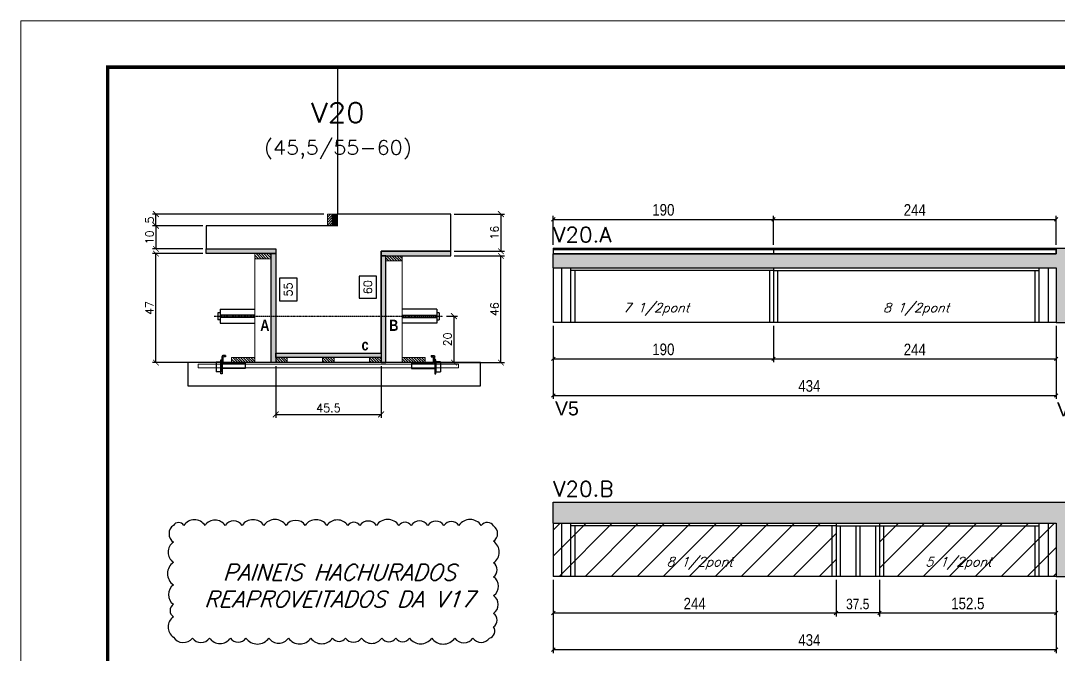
# Model space of a CAD drawing. Extents: x -10448 to -1189, y -11772 to 17235.
# Drawn here: x -7265 to -6369, y 9406 to 9953 of the extents above; entities that cross this region are included whole.
import ezdxf
from ezdxf.enums import TextEntityAlignment as Align

# ---------------------------------------------------------------- set-up
doc = ezdxf.new("R2010")
doc.units = 0
doc.linetypes.add('DASHED', pattern=[0.75, 0.5, -0.25])
doc.linetypes.add('HIDDEN', pattern=[0.375, 0.25, -0.125])
for name, color, linetype in [('5', 5, 'Continuous'), ('barrote', 251, 'Continuous'), ('COTA', 241, 'Continuous'), ('Cota Seção (2x)', 4, 'Continuous'), ('detalhes', 4, 'Continuous'), ('Painéis', 200, 'Continuous'), ('presilha', 1, 'Continuous'), ('Reaproveitamento', 251, 'Continuous'), ('SARR_2.2x7', 40, 'Continuous'), ('SARR_3.5x7', 81, 'Continuous'), ('SARR_EDITAR', 141, 'Continuous'), ('TENSOR', 3, 'Continuous'), ('texto', 7, 'Continuous'), ('Texto de Titulo', 7, 'Continuous'), ('Texto Qtd Sarr', 242, 'Continuous')]:
    doc.layers.add(name, color=color, linetype=linetype)
for name, color, linetype, lineweight in [('CONCRETO', 251, 'Continuous', 25), ('Folhas', 255, 'Continuous', 9), ('Hachura', 251, 'Continuous', 9), ('Madeira', 126, 'Continuous', 18), ('SARRAFO DE PRESSAO', 251, 'DASHED', 9), ('SCO-___-LAJ', 2, 'Continuous', 0), ('Texto Seção', 7, 'Continuous', 15)]:
    doc.layers.add(name, color=color, linetype=linetype, lineweight=lineweight)
doc.styles.add('COTA TECNICA', font='techl___.ttf', dxfattribs={"height": 10})
doc.styles.add('COTA TECNICA-50', font='techl___.ttf', dxfattribs={"height": 9})
doc.styles.add('REGUA-120', font='ROMANS.shx', dxfattribs={"height": 15})
doc.styles.add('Romans', font='romans.shx')
doc.styles.get("Standard").update_dxf_attribs({"font": 'arial.ttf'})
doc.styles.add('TECNICA', font='techb___.ttf', dxfattribs={"height": 10})
doc.dimstyles.new('COTA PAINEL-50', dxfattribs={"dimtxt": 9, "dimasz": 3, "dimexe": 3, "dimexo": 3, "dimgap": 3, "dimtad": 1, "dimdec": 1, "dimzin": 12, "dimdsep": 46, "dimtxsty": 'COTA TECNICA-50', "dimblk1": 'OBLIQUE', "dimblk2": 'OBLIQUE', "dimsah": 1, "dimcen": 0.9, "dimclrd": 4, "dimclre": 4, "dimclrt": 240, "dimadec": 1, "dimazin": 3, "dimtfac": 1, "dimtdec": 1, "dimtmove": 0, "dimatfit": 3, "dimfxl": 1, "dimtolj": 1, "dimtzin": 12, "dimarcsym": 0})
doc.dimstyles.new('Cota Seção (2x)', dxfattribs={"dimtxt": 7, "dimasz": 5, "dimexe": 3, "dimexo": 3, "dimgap": 2, "dimtad": 3, "dimdec": 1, "dimlfac": 0.5, "dimzin": 12, "dimdsep": 46, "dimtxsty": 'Romans', "dimblk": 'ARCHTICK', "dimcen": 0, "dimclrd": 4, "dimclre": 4, "dimclrt": 1, "dimadec": 1, "dimazin": 3, "dimtfac": 1, "dimtdec": 1, "dimtmove": 0, "dimatfit": 3, "dimldrblk": 'OBLIQUE', "dimfxl": 1, "dimtolj": 1, "dimtzin": 12, "dimarcsym": 0})
doc.dimstyles.new('Cota Seção interna', dxfattribs={"dimtxt": 7, "dimasz": 6, "dimexe": 0.18, "dimexo": 2, "dimgap": -4, "dimtad": 3, "dimdec": 1, "dimlfac": 0.5, "dimzin": 12, "dimdsep": 46, "dimtxsty": 'Romans', "dimblk": 'ARCHTICK', "dimcen": 0.09, "dimse1": 1, "dimse2": 1, "dimsd1": 1, "dimsd2": 1, "dimclrd": 180, "dimclre": 5, "dimclrt": 1, "dimadec": 0, "dimazin": 3, "dimtfac": 1, "dimtdec": 1, "dimtofl": 0, "dimtmove": 0, "dimatfit": 3, "dimldrblk": 'ARCHTICK', "dimfxl": 1, "dimtolj": 1, "dimtzin": 0, "dimarcsym": 0})
doc.dimstyles.new('PAINEL', dxfattribs={"dimtxt": 10, "dimasz": 3, "dimexe": 3, "dimexo": 3, "dimgap": 3, "dimtad": 1, "dimdec": 1, "dimzin": 12, "dimdsep": 46, "dimtxsty": 'COTA TECNICA', "dimblk1": 'OBLIQUE', "dimblk2": 'OBLIQUE', "dimsah": 1, "dimcen": 0.9, "dimclrd": 4, "dimclre": 4, "dimclrt": 240, "dimadec": 1, "dimazin": 3, "dimtfac": 1, "dimtdec": 1, "dimtmove": 0, "dimatfit": 3, "dimfxl": 1, "dimtolj": 1, "dimtzin": 12, "dimarcsym": 0})
pattern_1 = [(45, (-139469.283, -18395.978), (-11.2253202, 11.2253202), [])]

# ---------------------------------------------------------------- blocks, each defined once
blk = doc.blocks.new('9999999999')
at = {"layer": 'Folhas'}
blk.add_lwpolyline([(98138.98, 34190.21), (99623.98, 34190.21), (99623.98, 35240.21), (98138.98, 35240.21)], close=True, dxfattribs=at)
at = {"layer": 'Folhas', "color": 30, "const_width": 3}
blk.add_lwpolyline([(98213.98, 34230.21), (99583.98, 34230.21), (99583.98, 35200.21), (98213.98, 35200.21)], close=True, dxfattribs=at)
blk = doc.blocks.new('titulo1')
at = {"layer": 'Defpoints', "color": 252, "linetype": 'HIDDEN', "ltscale": 2}
blk.add_line((0, 0), (0, 125), dxfattribs=at)
at = {"layer": 'Defpoints', "style": 'Romans', "oblique": 15}
blk.add_attdef('FOLHA', text='', height=10, dxfattribs=at).set_placement((0, 15.58), align=Align.MIDDLE_CENTER)
at = {"layer": 'Texto Qtd Sarr', "color": 3, "style": 'Romans', "oblique": 15}
for tag, height, p in [('TITULO', 17, (0, 71.45)), ('SEÇÃO', 12, (0, 41.55))]:
    blk.add_attdef(tag, text='', height=height, dxfattribs=at).set_placement(p, align=Align.MIDDLE_CENTER)
blk = doc.blocks.new('_ArchTick')
at = {"color": 0, "linetype": 'ByBlock', "const_width": 0.15}
blk.add_lwpolyline([(-0.5, -0.5), (0.5, 0.5)], dxfattribs=at)
blk = doc.blocks.new('*D214')
at = {"layer": 'COTA', "color": 4, "lineweight": -2, "transparency": 16777216}
for p, q in [((-7107.77, 9775.96), (-7151.14, 9775.96)), ((-7148.14, 9775.96), (-7148.14, 9755.96)), ((-7107.77, 9755.96), (-7151.14, 9755.96))]:
    blk.add_line(p, q, dxfattribs=at)
at = {"layer": 'Defpoints', "color": 0, "transparency": 16777216}
for p in [(-7104.77, 9775.96), (-7148.14, 9755.96), (-7104.77, 9755.96)]:
    blk.add_point(p, dxfattribs=at)
at = {"layer": 'COTA', "color": 4, "lineweight": -2, "transparency": 16777216, "xscale": 5, "yscale": 5, "zscale": 5}
for p, rotation in [((-7148.14, 9775.96), 90), ((-7148.14, 9755.96), 270)]:
    blk.add_blockref('_ArchTick', p, dxfattribs=dict(at, rotation=rotation))
at = {"layer": 'COTA', "color": 1, "transparency": 16777216, "insert": (-7153.64, 9765.96), "char_height": 7, "attachment_point": 5, "rotation": 90, "style": 'Romans'}
blk.add_mtext('\\A1;10', dxfattribs=at)
blk = doc.blocks.new('_Oblique')
at = {"color": 0, "linetype": 'ByBlock', "lineweight": -2}
blk.add_line((-0.5, -0.5), (0.5, 0.5), dxfattribs=at)
blk = doc.blocks.new('*D215')
at = {"layer": 'COTA', "color": 4, "lineweight": -2, "transparency": 16777216}
for p, q in [((-7107.77, 9751.96), (-7151.14, 9751.96)), ((-7148.14, 9657.96), (-7148.14, 9751.96)), ((-7085.77, 9657.96), (-7151.14, 9657.96))]:
    blk.add_line(p, q, dxfattribs=at)
at = {"layer": 'Defpoints', "color": 0, "transparency": 16777216}
for p in [(-7148.14, 9751.96), (-7104.77, 9751.96), (-7082.77, 9657.96)]:
    blk.add_point(p, dxfattribs=at)
at = {"layer": 'COTA', "color": 4, "lineweight": -2, "transparency": 16777216, "xscale": 5, "yscale": 5, "zscale": 5}
for p, rotation in [((-7148.14, 9751.96), 90), ((-7148.14, 9657.96), 270)]:
    blk.add_blockref('_ArchTick', p, dxfattribs=dict(at, rotation=rotation))
at = {"layer": 'COTA', "color": 1, "transparency": 16777216, "insert": (-7153.64, 9704.96), "char_height": 7, "attachment_point": 5, "rotation": 90, "style": 'Romans'}
blk.add_mtext('\\A1;47', dxfattribs=at)
blk = doc.blocks.new('*D216')
at = {"layer": 'Cota Seção (2x)', "color": 180, "lineweight": -2, "transparency": 16777216}
for p, q in [((-6957.77, 9732.46), (-6972.77, 9732.46)), ((-6972.77, 9732.46), (-6972.77, 9713.46)), ((-6957.77, 9713.46), (-6957.77, 9732.46)), ((-6972.77, 9713.46), (-6957.77, 9713.46))]:
    blk.add_line(p, q, dxfattribs=at)
at = {"layer": 'Defpoints', "color": 0, "transparency": 16777216}
for p in [(-6953.77, 9785.96), (-6953.47, 9785.96), (-6953.47, 9665.96)]:
    blk.add_point(p, dxfattribs=at)
at = {"layer": 'Cota Seção (2x)', "color": 1, "transparency": 16777216, "insert": (-6965.27, 9722.96), "char_height": 7, "attachment_point": 5, "rotation": 90, "style": 'Romans'}
blk.add_mtext('\\A1;60', dxfattribs=at)
blk = doc.blocks.new('PRESILHA METÁLICA 1')
at = {"layer": 'presilha'}
for p, q in [((6, 15.5), (7.5, 15.5)), ((6, -2.5), (6, 15.5)), ((7.5, 10.6), (7.5, 19.9)), ((7.5, 15.5), (7.5, -2.5)), ((12, 21), (8.6, 21)), ((9, 11.6), (9, 18.9)), ((12, 19.5), (9.6, 19.5)), ((12, 21), (12, 19.5)), ((0, 13), (6, 13)), ((0, 13), (0, 0)), ((6, 0), (0, 0)), ((6, 13), (6, 0)), ((37.5, 4.1), (7.5, 4.1)), ((37.5, 11), (9.6, 11)), ((37.5, 11), (37.5, 4.1)), ((7.5, -2.5), (6, -2.5))]:
    blk.add_line(p, q, dxfattribs=at)
for centre, radius, start, end in [((8.6, 19.9), 1.14, 90, 180), ((9.6, 18.9), 0.57, 90, 180), ((9.6, 11.6), 0.57, 180, 270)]:
    blk.add_arc(centre, radius, start, end, dxfattribs=at)
blk = doc.blocks.new('*D217')
at = {"layer": 'COTA', "color": 4, "lineweight": -2, "transparency": 16777216}
for p, q in [((-7044.77, 9654.96), (-7044.77, 9610.23)), ((-6953.77, 9654.96), (-6953.77, 9610.23)), ((-7044.77, 9613.23), (-6953.77, 9613.23))]:
    blk.add_line(p, q, dxfattribs=at)
at = {"layer": 'Defpoints', "color": 0, "transparency": 16777216}
for p in [(-7044.77, 9657.96), (-6953.77, 9657.96), (-6953.77, 9613.23)]:
    blk.add_point(p, dxfattribs=at)
at = {"layer": 'COTA', "color": 4, "lineweight": -2, "transparency": 16777216, "xscale": 5, "yscale": 5, "zscale": 5, "rotation": 180}
blk.add_blockref('_ArchTick', (-7044.77, 9613.23), dxfattribs=at)
at = {"layer": 'COTA', "color": 4, "lineweight": -2, "transparency": 16777216, "xscale": 5, "yscale": 5, "zscale": 5}
blk.add_blockref('_ArchTick', (-6953.77, 9613.23), dxfattribs=at)
at = {"layer": 'COTA', "color": 1, "transparency": 16777216, "insert": (-6999.27, 9618.73), "char_height": 7, "attachment_point": 5, "style": 'Romans'}
blk.add_mtext('\\A1;45.5', dxfattribs=at)
blk = doc.blocks.new('*D1329')
at = {"layer": 'COTA', "color": 4, "lineweight": -2, "transparency": 16777216}
for p, q in [((-6897.47, 9697.95), (-6887.96, 9697.95)), ((-6890.96, 9697.95), (-6890.96, 9657.96)), ((-6912.77, 9657.96), (-6887.96, 9657.96))]:
    blk.add_line(p, q, dxfattribs=at)
at = {"layer": 'Defpoints', "color": 0, "transparency": 16777216}
for p in [(-6900.47, 9697.95), (-6915.77, 9657.96), (-6890.96, 9657.96)]:
    blk.add_point(p, dxfattribs=at)
at = {"layer": 'COTA', "color": 4, "lineweight": -2, "transparency": 16777216, "xscale": 5, "yscale": 5, "zscale": 5}
for p, rotation in [((-6890.96, 9697.95), 90), ((-6890.96, 9657.96), 270)]:
    blk.add_blockref('_ArchTick', p, dxfattribs=dict(at, rotation=rotation))
at = {"layer": 'COTA', "color": 1, "transparency": 16777216, "insert": (-6896.46, 9677.95), "char_height": 7, "attachment_point": 5, "rotation": 90, "style": 'Romans'}
blk.add_mtext('\\A1;20', dxfattribs=at)
blk = doc.blocks.new('*D218')
at = {"layer": 'COTA', "color": 4, "lineweight": -2, "transparency": 16777216}
for p, q in [((-6890.77, 9785.96), (-6847.4, 9785.96)), ((-6850.4, 9785.96), (-6850.4, 9753.96)), ((-6890.77, 9753.96), (-6847.4, 9753.96))]:
    blk.add_line(p, q, dxfattribs=at)
at = {"layer": 'Defpoints', "color": 0, "transparency": 16777216}
for p in [(-6893.77, 9785.96), (-6893.77, 9753.96), (-6850.4, 9753.96)]:
    blk.add_point(p, dxfattribs=at)
at = {"layer": 'COTA', "color": 4, "lineweight": -2, "transparency": 16777216, "xscale": 5, "yscale": 5, "zscale": 5}
for p, rotation in [((-6850.4, 9785.96), 90), ((-6850.4, 9753.96), 270)]:
    blk.add_blockref('_ArchTick', p, dxfattribs=dict(at, rotation=rotation))
at = {"layer": 'COTA', "color": 1, "transparency": 16777216, "insert": (-6855.9, 9769.96), "char_height": 7, "attachment_point": 5, "rotation": 90, "style": 'Romans'}
blk.add_mtext('\\A1;16', dxfattribs=at)
blk = doc.blocks.new('*D219')
at = {"layer": 'COTA', "color": 4, "lineweight": -2, "transparency": 16777216}
for p, q in [((-6890.77, 9749.96), (-6847.4, 9749.96)), ((-6850.4, 9657.96), (-6850.4, 9749.96)), ((-6912.77, 9657.96), (-6847.4, 9657.96))]:
    blk.add_line(p, q, dxfattribs=at)
at = {"layer": 'Defpoints', "color": 0, "transparency": 16777216}
for p in [(-6893.77, 9749.96), (-6850.4, 9749.96), (-6915.77, 9657.96)]:
    blk.add_point(p, dxfattribs=at)
at = {"layer": 'COTA', "color": 4, "lineweight": -2, "transparency": 16777216, "xscale": 5, "yscale": 5, "zscale": 5}
for p, rotation in [((-6850.4, 9749.96), 90), ((-6850.4, 9657.96), 270)]:
    blk.add_blockref('_ArchTick', p, dxfattribs=dict(at, rotation=rotation))
at = {"layer": 'COTA', "color": 1, "transparency": 16777216, "insert": (-6855.9, 9703.96), "char_height": 7, "attachment_point": 5, "rotation": 90, "style": 'Romans'}
blk.add_mtext('\\A1;46', dxfattribs=at)
blk = doc.blocks.new('*D220')
at = {"layer": 'COTA', "color": 4, "lineweight": -2, "transparency": 16777216}
for p, q in [((-7003.17, 9785.96), (-7151.14, 9785.96)), ((-7148.14, 9775.96), (-7148.14, 9785.96)), ((-7107.77, 9775.96), (-7151.14, 9775.96))]:
    blk.add_line(p, q, dxfattribs=at)
at = {"layer": 'Defpoints', "color": 0, "transparency": 16777216}
for p in [(-7148.14, 9785.96), (-7000.17, 9785.96), (-7104.77, 9775.96)]:
    blk.add_point(p, dxfattribs=at)
at = {"layer": 'COTA', "color": 4, "lineweight": -2, "transparency": 16777216, "xscale": 5, "yscale": 5, "zscale": 5}
for p, rotation in [((-7148.14, 9785.96), 90), ((-7148.14, 9775.96), 270)]:
    blk.add_blockref('_ArchTick', p, dxfattribs=dict(at, rotation=rotation))
at = {"layer": 'COTA', "color": 1, "transparency": 16777216, "insert": (-7153.64, 9780.96), "char_height": 7, "attachment_point": 5, "rotation": 90, "style": 'Romans'}
blk.add_mtext('\\A1;5', dxfattribs=at)
blk = doc.blocks.new('*D1330')
at = {"layer": 'Cota Seção (2x)', "color": 180, "lineweight": -2, "transparency": 16777216}
for p, q in [((-7026.38, 9730.62), (-7041.38, 9730.62)), ((-7041.38, 9730.62), (-7041.38, 9711.29)), ((-7026.38, 9711.29), (-7026.38, 9730.62)), ((-7041.38, 9711.29), (-7026.38, 9711.29))]:
    blk.add_line(p, q, dxfattribs=at)
at = {"layer": 'Defpoints', "color": 0, "transparency": 16777216}
for p in [(-7044.77, 9775.96), (-7022.38, 9775.96), (-7044.77, 9665.96)]:
    blk.add_point(p, dxfattribs=at)
at = {"layer": 'Cota Seção (2x)', "color": 1, "transparency": 16777216, "insert": (-7033.88, 9720.96), "char_height": 7, "attachment_point": 5, "rotation": 90, "style": 'Romans'}
blk.add_mtext('\\A1;55', dxfattribs=at)
blk = doc.blocks.new('*D1331')
at = {"layer": 'COTA', "color": 4, "linetype": 'ByBlock', "lineweight": -2, "transparency": 16777216}
for p, q in [((-6805.24, 9689.62), (-6805.24, 9658.15)), ((-6615.24, 9689.62), (-6615.24, 9658.15)), ((-6805.24, 9661.15), (-6615.24, 9661.15))]:
    blk.add_line(p, q, dxfattribs=at)
at = {"layer": 'Defpoints', "color": 0, "linetype": 'ByBlock', "transparency": 16777216}
for p in [(-6805.24, 9692.62), (-6615.24, 9692.62), (-6615.24, 9661.15)]:
    blk.add_point(p, dxfattribs=at)
at = {"layer": 'COTA', "color": 4, "linetype": 'ByBlock', "lineweight": -2, "transparency": 16777216, "xscale": 3, "yscale": 3, "zscale": 3, "rotation": 180}
blk.add_blockref('_Oblique', (-6805.24, 9661.15), dxfattribs=at)
at = {"layer": 'COTA', "color": 4, "linetype": 'ByBlock', "lineweight": -2, "transparency": 16777216, "xscale": 3, "yscale": 3, "zscale": 3}
blk.add_blockref('_Oblique', (-6615.24, 9661.15), dxfattribs=at)
at = {"layer": 'COTA', "color": 240, "linetype": 'ByBlock', "transparency": 16777216, "insert": (-6710.24, 9669.28), "char_height": 10, "attachment_point": 5, "style": 'COTA TECNICA'}
blk.add_mtext('\\A1;190', dxfattribs=at)
blk = doc.blocks.new('*D1332')
at = {"layer": 'COTA', "color": 4, "linetype": 'ByBlock', "lineweight": -2, "transparency": 16777216}
for p, q in [((-6615.24, 9689.62), (-6615.24, 9658.15)), ((-6371.24, 9689.62), (-6371.24, 9658.15)), ((-6615.24, 9661.15), (-6371.24, 9661.15))]:
    blk.add_line(p, q, dxfattribs=at)
at = {"layer": 'Defpoints', "color": 0, "linetype": 'ByBlock', "transparency": 16777216}
for p in [(-6615.24, 9692.62), (-6371.24, 9692.62), (-6371.24, 9661.15)]:
    blk.add_point(p, dxfattribs=at)
at = {"layer": 'COTA', "color": 4, "linetype": 'ByBlock', "lineweight": -2, "transparency": 16777216, "xscale": 3, "yscale": 3, "zscale": 3, "rotation": 180}
blk.add_blockref('_Oblique', (-6615.24, 9661.15), dxfattribs=at)
at = {"layer": 'COTA', "color": 4, "linetype": 'ByBlock', "lineweight": -2, "transparency": 16777216, "xscale": 3, "yscale": 3, "zscale": 3}
blk.add_blockref('_Oblique', (-6371.24, 9661.15), dxfattribs=at)
at = {"layer": 'COTA', "color": 240, "linetype": 'ByBlock', "transparency": 16777216, "insert": (-6493.24, 9669.22), "char_height": 10, "attachment_point": 5, "style": 'COTA TECNICA'}
blk.add_mtext('\\A1;244', dxfattribs=at)
blk = doc.blocks.new('*D221')
at = {"layer": 'COTA', "color": 4, "linetype": 'ByBlock', "lineweight": -2, "transparency": 16777216}
for p, q in [((-6805.24, 9689.62), (-6805.24, 9626.53)), ((-6371.24, 9689.62), (-6371.24, 9626.53)), ((-6805.24, 9629.53), (-6371.24, 9629.53))]:
    blk.add_line(p, q, dxfattribs=at)
at = {"layer": 'Defpoints', "color": 0, "linetype": 'ByBlock', "transparency": 16777216}
for p in [(-6805.24, 9692.62), (-6371.24, 9692.62), (-6371.24, 9629.53)]:
    blk.add_point(p, dxfattribs=at)
at = {"layer": 'COTA', "color": 4, "linetype": 'ByBlock', "lineweight": -2, "transparency": 16777216, "xscale": 3, "yscale": 3, "zscale": 3, "rotation": 180}
blk.add_blockref('_Oblique', (-6805.24, 9629.53), dxfattribs=at)
at = {"layer": 'COTA', "color": 4, "linetype": 'ByBlock', "lineweight": -2, "transparency": 16777216, "xscale": 3, "yscale": 3, "zscale": 3}
blk.add_blockref('_Oblique', (-6371.24, 9629.53), dxfattribs=at)
at = {"layer": 'COTA', "color": 240, "linetype": 'ByBlock', "transparency": 16777216, "insert": (-6584.24, 9637.75), "char_height": 10, "attachment_point": 5, "style": 'COTA TECNICA'}
blk.add_mtext('\\A1;434', dxfattribs=at)
blk = doc.blocks.new('*D1337')
at = {"layer": 'COTA', "color": 4, "linetype": 'ByBlock', "lineweight": -2, "transparency": 16777216}
for p, q in [((-6805.24, 9759.62), (-6805.24, 9784.49)), ((-6805.24, 9781.49), (-6615.24, 9781.49)), ((-6615.24, 9759.62), (-6615.24, 9784.49))]:
    blk.add_line(p, q, dxfattribs=at)
at = {"layer": 'Defpoints', "color": 0, "linetype": 'ByBlock', "transparency": 16777216}
for p in [(-6615.24, 9781.49), (-6805.24, 9756.62), (-6615.24, 9756.62)]:
    blk.add_point(p, dxfattribs=at)
at = {"layer": 'COTA', "color": 4, "linetype": 'ByBlock', "lineweight": -2, "transparency": 16777216, "xscale": 3, "yscale": 3, "zscale": 3, "rotation": 180}
blk.add_blockref('_Oblique', (-6805.24, 9781.49), dxfattribs=at)
at = {"layer": 'COTA', "color": 4, "linetype": 'ByBlock', "lineweight": -2, "transparency": 16777216, "xscale": 3, "yscale": 3, "zscale": 3}
blk.add_blockref('_Oblique', (-6615.24, 9781.49), dxfattribs=at)
at = {"layer": 'COTA', "color": 240, "linetype": 'ByBlock', "transparency": 16777216, "insert": (-6710.24, 9789.62), "char_height": 10, "attachment_point": 5, "style": 'COTA TECNICA'}
blk.add_mtext('\\A1;190', dxfattribs=at)
blk = doc.blocks.new('*D223')
at = {"layer": 'COTA', "color": 4, "linetype": 'ByBlock', "lineweight": -2, "transparency": 16777216}
for p, q in [((-6615.24, 9759.62), (-6615.24, 9784.49)), ((-6615.24, 9781.49), (-6371.24, 9781.49)), ((-6371.24, 9759.62), (-6371.24, 9784.49))]:
    blk.add_line(p, q, dxfattribs=at)
at = {"layer": 'Defpoints', "color": 0, "linetype": 'ByBlock', "transparency": 16777216}
for p in [(-6371.24, 9781.49), (-6615.24, 9756.62), (-6371.24, 9756.62)]:
    blk.add_point(p, dxfattribs=at)
at = {"layer": 'COTA', "color": 4, "linetype": 'ByBlock', "lineweight": -2, "transparency": 16777216, "xscale": 3, "yscale": 3, "zscale": 3, "rotation": 180}
blk.add_blockref('_Oblique', (-6615.24, 9781.49), dxfattribs=at)
at = {"layer": 'COTA', "color": 4, "linetype": 'ByBlock', "lineweight": -2, "transparency": 16777216, "xscale": 3, "yscale": 3, "zscale": 3}
blk.add_blockref('_Oblique', (-6371.24, 9781.49), dxfattribs=at)
at = {"layer": 'COTA', "color": 240, "linetype": 'ByBlock', "transparency": 16777216, "insert": (-6493.24, 9789.57), "char_height": 10, "attachment_point": 5, "style": 'COTA TECNICA'}
blk.add_mtext('\\A1;244', dxfattribs=at)
blk = doc.blocks.new('*D1338')
at = {"layer": 'COTA', "color": 4, "linetype": 'ByBlock', "lineweight": -2, "transparency": 16777216}
for p, q in [((-6805.24, 9470.43), (-6805.24, 9438.97)), ((-6561.24, 9470.43), (-6561.24, 9438.97)), ((-6805.24, 9441.97), (-6561.24, 9441.97))]:
    blk.add_line(p, q, dxfattribs=at)
at = {"layer": 'Defpoints', "color": 0, "linetype": 'ByBlock', "transparency": 16777216}
for p in [(-6805.24, 9473.43), (-6561.24, 9473.43), (-6561.24, 9441.97)]:
    blk.add_point(p, dxfattribs=at)
at = {"layer": 'COTA', "color": 4, "linetype": 'ByBlock', "lineweight": -2, "transparency": 16777216, "xscale": 3, "yscale": 3, "zscale": 3, "rotation": 180}
blk.add_blockref('_Oblique', (-6805.24, 9441.97), dxfattribs=at)
at = {"layer": 'COTA', "color": 4, "linetype": 'ByBlock', "lineweight": -2, "transparency": 16777216, "xscale": 3, "yscale": 3, "zscale": 3}
blk.add_blockref('_Oblique', (-6561.24, 9441.97), dxfattribs=at)
at = {"layer": 'COTA', "color": 240, "linetype": 'ByBlock', "transparency": 16777216, "insert": (-6683.24, 9450.04), "char_height": 10, "attachment_point": 5, "style": 'COTA TECNICA'}
blk.add_mtext('\\A1;244', dxfattribs=at)
blk = doc.blocks.new('*D1339')
at = {"layer": 'COTA', "color": 4, "linetype": 'ByBlock', "lineweight": -2, "transparency": 16777216}
for p, q in [((-6523.74, 9470.43), (-6523.74, 9438.97)), ((-6371.24, 9470.43), (-6371.24, 9438.97)), ((-6523.74, 9441.97), (-6371.24, 9441.97))]:
    blk.add_line(p, q, dxfattribs=at)
at = {"layer": 'Defpoints', "color": 0, "linetype": 'ByBlock', "transparency": 16777216}
for p in [(-6523.74, 9473.43), (-6371.24, 9473.43), (-6371.24, 9441.97)]:
    blk.add_point(p, dxfattribs=at)
at = {"layer": 'COTA', "color": 4, "linetype": 'ByBlock', "lineweight": -2, "transparency": 16777216, "xscale": 3, "yscale": 3, "zscale": 3, "rotation": 180}
blk.add_blockref('_Oblique', (-6523.74, 9441.97), dxfattribs=at)
at = {"layer": 'COTA', "color": 4, "linetype": 'ByBlock', "lineweight": -2, "transparency": 16777216, "xscale": 3, "yscale": 3, "zscale": 3}
blk.add_blockref('_Oblique', (-6371.24, 9441.97), dxfattribs=at)
at = {"layer": 'COTA', "color": 240, "linetype": 'ByBlock', "transparency": 16777216, "insert": (-6447.49, 9450.08), "char_height": 10, "attachment_point": 5, "style": 'COTA TECNICA'}
blk.add_mtext('\\A1;152.5', dxfattribs=at)
blk = doc.blocks.new('*D228')
at = {"layer": 'COTA', "color": 4, "linetype": 'ByBlock', "lineweight": -2, "transparency": 16777216}
for p, q in [((-6805.24, 9470.43), (-6805.24, 9407.35)), ((-6371.24, 9470.43), (-6371.24, 9407.35)), ((-6805.24, 9410.35), (-6371.24, 9410.35))]:
    blk.add_line(p, q, dxfattribs=at)
at = {"layer": 'Defpoints', "color": 0, "linetype": 'ByBlock', "transparency": 16777216}
for p in [(-6805.24, 9473.43), (-6371.24, 9473.43), (-6371.24, 9410.35)]:
    blk.add_point(p, dxfattribs=at)
at = {"layer": 'COTA', "color": 4, "linetype": 'ByBlock', "lineweight": -2, "transparency": 16777216, "xscale": 3, "yscale": 3, "zscale": 3, "rotation": 180}
blk.add_blockref('_Oblique', (-6805.24, 9410.35), dxfattribs=at)
at = {"layer": 'COTA', "color": 4, "linetype": 'ByBlock', "lineweight": -2, "transparency": 16777216, "xscale": 3, "yscale": 3, "zscale": 3}
blk.add_blockref('_Oblique', (-6371.24, 9410.35), dxfattribs=at)
at = {"layer": 'COTA', "color": 240, "linetype": 'ByBlock', "transparency": 16777216, "insert": (-6584.24, 9418.57), "char_height": 10, "attachment_point": 5, "style": 'COTA TECNICA'}
blk.add_mtext('\\A1;434', dxfattribs=at)
blk = doc.blocks.new('*D556')
at = {"layer": 'COTA', "color": 4, "linetype": 'ByBlock', "lineweight": -2, "transparency": 16777216}
for p, q in [((-6561.24, 9470.43), (-6561.24, 9438.97)), ((-6523.74, 9470.43), (-6523.74, 9438.97)), ((-6523.74, 9441.97), (-6561.24, 9441.97))]:
    blk.add_line(p, q, dxfattribs=at)
at = {"layer": 'Defpoints', "color": 0, "linetype": 'ByBlock', "transparency": 16777216}
for p in [(-6561.24, 9473.43), (-6523.74, 9473.43), (-6561.24, 9441.97)]:
    blk.add_point(p, dxfattribs=at)
at = {"layer": 'COTA', "color": 4, "linetype": 'ByBlock', "lineweight": -2, "transparency": 16777216, "xscale": 3, "yscale": 3, "zscale": 3, "rotation": 180}
blk.add_blockref('_Oblique', (-6561.24, 9441.97), dxfattribs=at)
at = {"layer": 'COTA', "color": 4, "linetype": 'ByBlock', "lineweight": -2, "transparency": 16777216, "xscale": 3, "yscale": 3, "zscale": 3}
blk.add_blockref('_Oblique', (-6523.74, 9441.97), dxfattribs=at)
at = {"layer": 'COTA', "color": 240, "linetype": 'ByBlock', "transparency": 16777216, "insert": (-6542.49, 9449.66), "char_height": 9, "attachment_point": 5, "style": 'COTA TECNICA-50'}
blk.add_mtext('\\A1;37.5', dxfattribs=at)

msp = doc.modelspace()

# ---------------------------------------------------------------- hatches: boundary and pattern name
at = {"layer": 'COTA', "linetype": 'ByBlock'}
h = msp.add_hatch(dxfattribs=at)
h.set_pattern_fill('AR-CONC', color=256, scale=0.03)
h.set_pattern_definition([(50, (-136293.545, -15875.2824), (5.46554007, -0.47817257), [0.5715, -6.2865]), (355, (-136293.545, -15875.2824), (-1.05730264, 5.73170536), [0.4572, -5.02921753]), (100.4514447, (-136293.0895, -15875.3223), (4.40823741, 5.25353256), [0.48570026, -5.34270734]), (46.1842, (-136293.545, -15873.7584), (8.13237123, -1.26126984), [0.85725, -9.42975]), (96.6355576, (-136292.867, -15873.8635), (7.122124, 7.42278374), [0.7285507, -8.01406824]), (351.184151, (-136293.545, -15873.7584), (7.122124, 7.42278374), [0.685799, -7.54379196]), (21, (-136292.783, -15874.1394), (4.54843174, -3.06795595), [0.5715, -6.2865]), (326, (-136292.783, -15874.1394), (1.85406085, 5.52563898), [0.4572, -5.0292]), (71.451445, (-136292.404, -15874.395), (6.40249258, 2.45768307), [0.48570026, -5.34269813]), (37.5, (-136293.545, -15875.2824), (0.092658098, 2.536651166), [0, -4.96824, 0, -5.1054, 0, -5.04825]), (7.5, (-136293.545, -15875.2824), (2.004589875, 3.005417245), [0, -2.91084, 0, -4.85394, 0, -1.92405]), (327.5, (-136295.2442, -15875.2824), (4.067717855, -0.17186232), [0, -1.905, 0, -5.9436, 0, -7.8867]), (317.5, (-136296.0062, -15875.2824), (4.44387544, 0.76279473), [0, -2.4765, 0, -3.94716, 0, -5.6007])])
h.paths.add_polyline_path([(-6371.24, 9692.62), (-6344.24, 9692.62), (-6344.24, 9739.62), (-5910.24, 9739.62), (-5910.24, 9751.62), (-6344.24, 9751.62), (-6344.24, 9756.62), (-6371.24, 9756.62), (-6371.24, 9751.62), (-6805.24, 9751.62), (-6805.24, 9739.62), (-6371.24, 9739.62)])
h = msp.add_hatch(dxfattribs=at)
h.set_pattern_fill('AR-CONC', color=256, scale=0.03)
h.set_pattern_definition([(50, (-137870.7827, -16098.8273), (5.46554007, -0.47817257), [0.5715, -6.2865]), (355, (-137870.7827, -16098.8273), (-1.05730264, 5.73170536), [0.4572, -5.02921753]), (100.4514447, (-137870.327, -16098.867), (4.40823741, 5.25353256), [0.48570026, -5.34270734]), (46.1842, (-137870.783, -16097.303), (8.13237123, -1.26126984), [0.85725, -9.42975]), (96.6355576, (-137870.105, -16097.4084), (7.122124, 7.42278374), [0.7285507, -8.01406824]), (351.184151, (-137870.783, -16097.303), (7.122124, 7.42278374), [0.685799, -7.54379196]), (21, (-137870.0207, -16097.6843), (4.54843174, -3.06795595), [0.5715, -6.2865]), (326, (-137870.0207, -16097.6843), (1.85406085, 5.52563898), [0.4572, -5.0292]), (71.451445, (-137869.6417, -16097.94), (6.40249258, 2.45768307), [0.48570026, -5.34269813]), (37.5, (-137870.7827, -16098.8273), (0.092658098, 2.536651166), [0, -4.96824, 0, -5.1054, 0, -5.04825]), (7.5, (-137870.7827, -16098.8273), (2.004589875, 3.005417245), [0, -2.91084, 0, -4.85394, 0, -1.92405]), (327.5, (-137872.482, -16098.8273), (4.067717855, -0.17186232), [0, -1.905, 0, -5.9436, 0, -7.8867]), (317.5, (-137873.244, -16098.8273), (4.44387544, 0.76279473), [0, -2.4765, 0, -3.94716, 0, -5.6007])])
h.paths.add_polyline_path([(-6371.24, 9473.43), (-6344.24, 9473.43), (-6344.24, 9519.43), (-5910.24, 9519.43), (-5910.24, 9537.43), (-6805.24, 9537.43), (-6805.24, 9519.43), (-6371.24, 9519.43)])
at = {"layer": 'Hachura'}
h = msp.add_hatch(dxfattribs=at)
h.set_pattern_fill('ANSI31', color=256, scale=0.5, angle=180, style=0)
h.set_pattern_definition([(225, (-15253.0165, -13506.9668), (1.12253202, -1.12253202), [])])
h.paths.add_polyline_path([(-6995.77, 9785.96), (-7000.17, 9785.96), (-7000.17, 9775.96), (-6995.77, 9775.96)])
h = msp.add_hatch(color=256, dxfattribs=at)
h.dxf.hatch_style = 1
h.paths.add_polyline_path([(-6995.77, 9785.96), (-6991.77, 9785.96), (-6991.77, 9775.96), (-6995.77, 9775.96)])
h = msp.add_hatch(color=256, dxfattribs=at)
h.dxf.hatch_style = 1
h.paths.add_polyline_path([(-7104.77, 9751.96), (-7104.77, 9755.96), (-7044.77, 9755.96), (-7044.77, 9751.96)])
h = msp.add_hatch(dxfattribs=at)
h.set_pattern_fill('ANSI31', color=256, scale=0.5, angle=90, style=0)
h.set_pattern_definition([(135, (-30285.6954, 18055.1997), (-1.12253202, -1.12253202), [])])
h.paths.add_polyline_path([(-7062.77, 9751.96), (-7062.77, 9747.56), (-7048.77, 9747.56), (-7048.77, 9751.96)])
h = msp.add_hatch(color=256, dxfattribs=at)
h.dxf.hatch_style = 1
h.paths.add_polyline_path([(-7048.77, 9751.96), (-7044.77, 9751.96), (-7044.77, 9657.96), (-7048.77, 9657.96)])
h = msp.add_hatch(color=256, dxfattribs=at)
h.dxf.hatch_style = 1
h.paths.add_polyline_path([(-6893.77, 9749.96), (-6893.77, 9753.96), (-6953.77, 9753.96), (-6953.77, 9749.96)])
h = msp.add_hatch(color=256, dxfattribs=at)
h.dxf.hatch_style = 1
h.paths.add_polyline_path([(-6949.77, 9749.96), (-6953.77, 9749.96), (-6953.77, 9657.96), (-6949.77, 9657.96)])
h = msp.add_hatch(dxfattribs=at)
h.set_pattern_fill('ANSI31', color=256, scale=0.5, angle=90, style=0)
h.set_pattern_definition([(135, (-30242.6954, 18053.1997), (-1.12253202, -1.12253202), [])])
h.paths.add_polyline_path([(-6935.77, 9749.96), (-6935.77, 9745.56), (-6949.77, 9745.56), (-6949.77, 9749.96)])
h = msp.add_hatch(dxfattribs=at)
h.set_pattern_fill('ANSI31', color=256, scale=0.5, angle=270, style=0)
h.set_pattern_definition([(315, (15529.545, 1428.3122), (1.12253202, 1.12253202), [])])
h.paths.add_polyline_path([(-7082.77, 9657.96), (-7082.77, 9662.36), (-7062.77, 9662.36), (-7062.77, 9657.96)])
h = msp.add_hatch(color=256, dxfattribs=at)
h.dxf.hatch_style = 1
h.paths.add_polyline_path([(-7044.77, 9662.36), (-7044.77, 9665.96), (-6953.77, 9665.96), (-6953.77, 9662.36)])
h = msp.add_hatch(dxfattribs=at)
h.set_pattern_fill('ANSI31', color=256, scale=0.5, angle=270, style=0)
h.set_pattern_definition([(315, (15539.545, 1428.3122), (1.12253202, 1.12253202), [])])
h.paths.add_polyline_path([(-7044.77, 9657.96), (-7044.77, 9662.36), (-7034.77, 9662.36), (-7034.77, 9657.96)])
h = msp.add_hatch(dxfattribs=at)
h.set_pattern_fill('ANSI31', color=256, scale=0.5, angle=270, style=0)
h.set_pattern_definition([(315, (15580.045, 1428.3122), (1.12253202, 1.12253202), [])])
h.paths.add_polyline_path([(-7004.27, 9657.96), (-7004.27, 9662.36), (-6994.27, 9662.36), (-6994.27, 9657.96)])
h = msp.add_hatch(dxfattribs=at)
h.set_pattern_fill('ANSI31', color=256, scale=0.5, angle=270, style=0)
h.set_pattern_definition([(315, (15548.545, 1428.3122), (1.12253202, 1.12253202), [])])
h.paths.add_polyline_path([(-6963.77, 9657.96), (-6963.77, 9662.36), (-6953.77, 9662.36), (-6953.77, 9657.96)])
h = msp.add_hatch(dxfattribs=at)
h.set_pattern_fill('ANSI31', color=256, scale=0.5, angle=270, style=0)
h.set_pattern_definition([(315, (15582.545, 1428.3122), (1.12253202, 1.12253202), [])])
h.paths.add_polyline_path([(-6915.77, 9657.96), (-6915.77, 9662.36), (-6935.77, 9662.36), (-6935.77, 9657.96)])
at = {"layer": 'Reaproveitamento', "linetype": 'ByBlock'}
h = msp.add_hatch(dxfattribs=at)
h.set_pattern_fill('ANSI31', color=256, scale=5)
h.set_pattern_definition(pattern_1)
h.paths.add_polyline_path([(-6561.24, 9473.43), (-6561.24, 9519.43), (-6805.24, 9519.43), (-6805.24, 9473.43)])
h = msp.add_hatch(dxfattribs=at)
h.set_pattern_fill('ANSI31', color=256, scale=5)
h.set_pattern_definition(pattern_1)
h.paths.add_polyline_path([(-6371.24, 9473.43), (-6371.24, 9519.43), (-6523.74, 9519.43), (-6523.74, 9473.43)])

# ---------------------------------------------------------------- linework, layer by layer
at = {"ltscale": 3}
for p, q in [((-7094.77, 9700.95), (-7094.77, 9694.95)), ((-7092.77, 9700.95), (-7094.77, 9700.95)), ((-7092.77, 9703.95), (-7092.77, 9691.95)), ((-7092.77, 9703.95), (-7062.77, 9703.95)), ((-7062.77, 9698.95), (-7092.77, 9698.95)), ((-7062.77, 9696.95), (-7092.77, 9696.95)), ((-6905.77, 9703.95), (-6935.77, 9703.95)), ((-6935.77, 9698.95), (-6905.77, 9698.95)), ((-6935.77, 9696.95), (-6905.77, 9696.95)), ((-6905.77, 9703.95), (-6905.77, 9691.95)), ((-6903.77, 9700.95), (-6905.77, 9700.95)), ((-6903.77, 9700.95), (-6903.77, 9694.95)), ((-7092.77, 9694.95), (-7094.77, 9694.95)), ((-7092.77, 9691.95), (-7062.77, 9691.95)), ((-6905.77, 9691.95), (-6935.77, 9691.95)), ((-6905.77, 9694.95), (-6903.77, 9694.95))]:
    msp.add_line(p, q, dxfattribs=at)
at = {"layer": 'barrote'}
msp.add_lwpolyline([(-7120.63, 9637.96), (-6868.04, 9637.96), (-6868.04, 9657.96), (-7120.63, 9657.96)], close=True, dxfattribs=at)
at = {"layer": 'CONCRETO'}
for points in [[(-6893.77, 9753.96), (-6893.77, 9785.96), (-6991.77, 9785.96)], [(-6991.14, 9775.96), (-7104.77, 9775.96), (-7104.77, 9755.96), (-7044.77, 9755.96), (-7044.77, 9665.96), (-6953.77, 9665.96), (-6953.77, 9753.96), (-6893.77, 9753.96)]]:
    msp.add_lwpolyline(points, dxfattribs=at)
at = {"layer": 'COTA', "linetype": 'ByBlock'}
for p, q in [((-6805.24, 9739.62), (-6805.24, 9751.62)), ((-6805.24, 9751.62), (-6371.24, 9751.62)), ((-6371.24, 9756.62), (-6344.24, 9756.62)), ((-6371.24, 9692.62), (-6344.24, 9692.62)), ((-6805.24, 9537.43), (-5910.24, 9537.43)), ((-6805.24, 9519.43), (-6805.24, 9537.43)), ((-6371.24, 9473.43), (-6344.24, 9473.43))]:
    msp.add_line(p, q, dxfattribs=at)
at = {"layer": 'Madeira'}
for points in [[(-6995.77, 9785.96), (-7000.17, 9785.96), (-7000.17, 9775.96), (-6995.77, 9775.96)], [(-7062.77, 9751.96), (-7062.77, 9747.56), (-7048.77, 9747.56), (-7048.77, 9751.96)], [(-7062.77, 9657.96), (-7048.77, 9657.96), (-7048.77, 9751.96), (-7062.77, 9751.96)], [(-6935.77, 9749.96), (-6935.77, 9745.56), (-6949.77, 9745.56), (-6949.77, 9749.96)], [(-6935.77, 9657.96), (-6949.77, 9657.96), (-6949.77, 9749.96), (-6935.77, 9749.96)], [(-7082.77, 9657.96), (-7082.77, 9662.36), (-7062.77, 9662.36), (-7062.77, 9657.96)], [(-7044.77, 9657.96), (-7044.77, 9662.36), (-7034.77, 9662.36), (-7034.77, 9657.96)], [(-7004.27, 9657.96), (-7004.27, 9662.36), (-6994.27, 9662.36), (-6994.27, 9657.96)], [(-6963.77, 9657.96), (-6963.77, 9662.36), (-6953.77, 9662.36), (-6953.77, 9657.96)], [(-6915.77, 9657.96), (-6915.77, 9662.36), (-6935.77, 9662.36), (-6935.77, 9657.96)]]:
    msp.add_lwpolyline(points, close=True, dxfattribs=at)
at = {"layer": 'Painéis'}
for p, q in [((-6805.24, 9756.62), (-6371.24, 9756.62)), ((-6805.24, 9756.62), (-6805.24, 9751.62)), ((-6371.24, 9751.62), (-6805.24, 9751.62)), ((-6615.24, 9756.62), (-6615.24, 9751.62)), ((-6371.24, 9756.62), (-6371.24, 9751.62)), ((-6805.24, 9739.62), (-6371.24, 9739.62)), ((-6805.24, 9739.62), (-6805.24, 9692.62)), ((-6615.24, 9739.62), (-6615.24, 9692.62)), ((-6371.24, 9739.62), (-6371.24, 9692.62)), ((-6371.24, 9692.62), (-6805.24, 9692.62)), ((-6805.24, 9519.43), (-6371.24, 9519.43)), ((-6805.24, 9519.43), (-6805.24, 9473.43)), ((-6561.24, 9519.43), (-6561.24, 9473.43)), ((-6523.74, 9519.43), (-6523.74, 9473.43)), ((-6371.24, 9519.43), (-6371.24, 9473.43)), ((-6371.24, 9473.43), (-6805.24, 9473.43))]:
    msp.add_line(p, q, dxfattribs=at)
at = {"layer": 'Painéis', "linetype": 'ByBlock'}
msp.add_line((-6371.24, 9751.62), (-6371.24, 9756.62), dxfattribs=at)
at = {"layer": 'Painéis'}
for points in [[(-6995.77, 9785.96), (-6991.77, 9785.96), (-6991.77, 9775.96), (-6995.77, 9775.96)], [(-7104.77, 9751.96), (-7104.77, 9755.96), (-7044.77, 9755.96), (-7044.77, 9751.96)], [(-7048.77, 9751.96), (-7044.77, 9751.96), (-7044.77, 9657.96), (-7048.77, 9657.96)], [(-6893.77, 9749.96), (-6893.77, 9753.96), (-6953.77, 9753.96), (-6953.77, 9749.96)], [(-6949.77, 9749.96), (-6953.77, 9749.96), (-6953.77, 9657.96), (-6949.77, 9657.96)], [(-7044.77, 9662.36), (-7044.77, 9665.96), (-6953.77, 9665.96), (-6953.77, 9662.36)]]:
    msp.add_lwpolyline(points, close=True, dxfattribs=at)
at = {"layer": 'SARR_2.2x7', "linetype": 'Continuous'}
for p, q in [((-6798.24, 9739.62), (-6798.24, 9692.62)), ((-6615.24, 9737.42), (-6790.24, 9737.42)), ((-6615.24, 9737.42), (-6386.24, 9737.42)), ((-6378.24, 9739.62), (-6378.24, 9692.62)), ((-6798.24, 9519.43), (-6798.24, 9473.43)), ((-6378.24, 9519.43), (-6378.24, 9473.43)), ((-6561.24, 9517.23), (-6790.24, 9517.23)), ((-6561.24, 9517.23), (-6386.24, 9517.23))]:
    msp.add_line(p, q, dxfattribs=at)
at = {"layer": 'SARR_3.5x7'}
for p, q in [((-6790.24, 9739.62), (-6790.24, 9692.62)), ((-6786.74, 9737.42), (-6786.74, 9692.62)), ((-6618.74, 9737.42), (-6618.74, 9692.62)), ((-6611.74, 9737.42), (-6611.74, 9692.62)), ((-6389.74, 9737.42), (-6389.74, 9692.62)), ((-6386.24, 9739.62), (-6386.24, 9692.62)), ((-6790.24, 9519.43), (-6790.24, 9473.43)), ((-6386.24, 9519.43), (-6386.24, 9473.43)), ((-6786.74, 9517.23), (-6786.74, 9473.43)), ((-6564.74, 9517.23), (-6564.74, 9473.43)), ((-6557.74, 9517.23), (-6557.74, 9473.43)), ((-6544.24, 9517.23), (-6544.24, 9473.43)), ((-6540.74, 9517.23), (-6540.74, 9473.43)), ((-6527.24, 9517.23), (-6527.24, 9473.43)), ((-6520.24, 9517.23), (-6520.24, 9473.43)), ((-6389.74, 9517.23), (-6389.74, 9473.43))]:
    msp.add_line(p, q, dxfattribs=at)
at = {"layer": 'SARR_EDITAR', "linetype": 'Continuous'}
for p, q in [((-6615.24, 9755.12), (-6805.24, 9755.12)), ((-6371.24, 9755.12), (-6615.24, 9755.12))]:
    msp.add_line(p, q, dxfattribs=at)
at = {"layer": 'SCO-___-LAJ', "color": 1}
msp.add_lwpolyline([(-7111.63, 9656.62), (-6886.92, 9656.62), (-6886.92, 9653.42), (-7111.63, 9653.42)], close=True, dxfattribs=at)
at = {"layer": 'TENSOR', "linetype": 'HIDDEN', "ltscale": 0.5}
msp.add_line((-7097.77, 9697.95), (-6900.47, 9697.95), dxfattribs=at)
at = {"layer": 'texto'}
msp.add_lwpolyline([(-7133.07, 9517.55, 0.520567), (-7133.07, 9503.08, 0.520567), (-7133.07, 9485.67, 0.520567), (-7133.07, 9466.17, 0.520567), (-7133.07, 9449.45, 0.520567), (-7133.07, 9438.61, 0.520567), (-7133.07, 9421.2, 0.520567), (-7116.7, 9420.3, 0.520567), (-7101.83, 9420.3, 0.520567), (-7083.84, 9420.3, 0.520567), (-7070.42, 9420.3, 0.520567), (-7050.62, 9420.3, 0.520567), (-7033.75, 9420.3, 0.520567), (-7014.4, 9420.3, 0.520567), (-6995.61, 9420.3, 0.520567), (-6984.57, 9420.3, 0.520567), (-6970.67, 9420.3, 0.520567), (-6953.15, 9420.3, 0.520567), (-6941.19, 9420.3, 0.520567), (-6929.2, 9420.3, 0.520567), (-6910.16, 9420.3, 0.520567), (-6890.22, 9420.3, 0.520567), (-6874.51, 9420.3, 0.520567), (-6860.38, 9420.3, 0.520567), (-6856.71, 9430.05, 0.520567), (-6856.71, 9441.6, 0.520567), (-6856.71, 9456.9, 0.520567), (-6856.71, 9473.14, 0.520567), (-6856.71, 9485.11, 0.520567), (-6856.71, 9503.77, 0.520567), (-6856.71, 9517.07, 0.520567), (-6867.43, 9517.55, 0.520567), (-6886.7, 9517.55, 0.520567), (-6899.61, 9517.55, 0.520567), (-6913.46, 9517.55, 0.520567), (-6927.91, 9517.55, 0.520567), (-6938.4, 9517.55, 0.520567), (-6957.89, 9517.55, 0.520567), (-6972.13, 9517.55, 0.520567), (-6982.61, 9517.55, 0.520567), (-7000.59, 9517.55, 0.520567), (-7019.27, 9517.55, 0.520567), (-7035.84, 9517.55, 0.520567), (-7055, 9517.55, 0.520567), (-7073.72, 9517.55, 0.520567), (-7088.49, 9517.55, 0.520567), (-7105.78, 9517.55, 0.520567), (-7124.04, 9517.55, 0.520567)], format="xyb", close=True, dxfattribs=at)

# ---------------------------------------------------------------- block references
at = {"layer": 'presilha', "yscale": 0.6666666666666666, "zscale": 0.6666666666666666}
for p, xscale in [((-7096.04, 9649.99), 0.6666666666666666), ((-6902.51, 9649.99), -0.6666666666666666)]:
    msp.add_blockref('PRESILHA METÁLICA 1', p, dxfattribs=dict(at, xscale=xscale))
at = {"layer": 'SARRAFO DE PRESSAO', "color": 6, "linetype": 'ByBlock'}
msp.add_blockref('9999999999', (-105403.76, -25287.43), dxfattribs=at)
at = {"layer": 'Texto Seção'}
ref = msp.add_blockref('titulo1', (-6991.14, 9785.96), dxfattribs=dict(at, xscale=-1))
ref.add_attrib('TITULO', 'V20', dxfattribs={"layer": 'Texto de Titulo', "color": 7, "height": 17, "style": 'Romans', "width": 1.1}).set_placement((-6991.14, 9873.46), align=Align.MIDDLE_CENTER)
ref.add_attrib('SEÇÃO', '(45,5/55-60)', dxfattribs={"layer": 'Texto de Titulo', "color": 7, "height": 12, "style": 'Romans', "width": 1.1}).set_placement((-6991.14, 9843.46), align=Align.MIDDLE_CENTER)

# ---------------------------------------------------------------- texts
at = {"layer": '5', "linetype": 'Continuous'}
for s, p in [('V5', (-6803.71, 9612.38)), ('V9', (-6370.55, 9611.55))]:
    msp.add_text(s, height=12, rotation=0.00004, dxfattribs=at).set_placement(p)
at = {"layer": 'detalhes', "style": 'TECNICA'}
for s, p in [('A', (-7058.11, 9685.29)), ('B', (-6946.85, 9685.28)), ('c', (-6970.69, 9668.45))]:
    msp.add_text(s, height=9.6, dxfattribs=at).set_placement(p)
at = {"layer": 'texto', "color": 2, "attachment_point": 5, "style": 'Romans'}
for s, insert, char_height in [('{\\Q19;\\C256;7 1/2pont}', (-6716.4, 9703.99), 8), ('{\\Q19;\\C256;8 1/2pont}', (-6492.08, 9703.99), 8), ('{\\Q19;\\C256;8 1/2pont}', (-6678.9, 9484.81), 8), ('{\\Q19;\\C256;5 1/2pont}', (-6455.58, 9484.81), 8), ('{\\Q19;\\C256;PAINEIS HACHURADOS \\PREAPROVEITADOS DA V17}', (-6989.9, 9465.49), 13.8508)]:
    msp.add_mtext(s, dxfattribs=dict(at, insert=insert, char_height=char_height))
at = {"layer": 'Texto Seção', "style": 'REGUA-120', "width": 1.05}
for s, p in [('V20.A', (-6805.24, 9761.71)), ('V20.B', (-6805.24, 9542.52))]:
    msp.add_text(s, height=13, dxfattribs=at).set_placement(p)

# ---------------------------------------------------------------- dimensions: what is measured, and where the dimension line sits
at = {"layer": 'COTA', "linetype": 'ByBlock'}
for base, p1, p2, dimstyle, picture, middle in [((-6615.24, 9781.49), (-6805.24, 9756.62), (-6615.24, 9756.62), 'PAINEL', '*D1337', (-6710.24, 9789.62)), ((-6371.24, 9781.49), (-6615.24, 9756.62), (-6371.24, 9756.62), 'PAINEL', '*D223', (-6493.24, 9789.57)), ((-6615.24, 9661.15), (-6805.24, 9692.62), (-6615.24, 9692.62), 'PAINEL', '*D1331', (-6710.24, 9669.28)), ((-6561.24, 9441.97), (-6805.24, 9473.43), (-6561.24, 9473.43), 'PAINEL', '*D1338', (-6683.24, 9450.04)), ((-6561.24, 9441.97), (-6523.74, 9473.43), (-6561.24, 9473.43), 'COTA PAINEL-50', '*D556', (-6542.49, 9449.66))]:
    dim = msp.add_linear_dim(base=base, p1=p1, p2=p2, dimstyle=dimstyle, dxfattribs=at)
    dim.commit()
    dim.dimension.update_dxf_attribs({"geometry": picture, "text_midpoint": middle})
at = {"layer": 'COTA'}
for base, p1, p2, picture, middle in [((-7148.14, 9785.96), (-7104.77, 9775.96), (-7000.17, 9785.96), '*D220', (-7153.64, 9780.96)), ((-6850.4, 9753.96), (-6893.77, 9785.96), (-6893.77, 9753.96), '*D218', (-6855.9, 9769.96)), ((-7148.14, 9755.96), (-7104.77, 9775.96), (-7104.77, 9755.96), '*D214', (-7153.64, 9765.96)), ((-7148.14, 9751.96), (-7082.77, 9657.96), (-7104.77, 9751.96), '*D215', (-7153.64, 9704.96)), ((-6850.4, 9749.96), (-6915.77, 9657.96), (-6893.77, 9749.96), '*D219', (-6855.9, 9703.96)), ((-6890.96, 9657.96), (-6900.47, 9697.95), (-6915.77, 9657.96), '*D1329', (-6896.46, 9677.95))]:
    dim = msp.add_linear_dim(base=base, p1=p1, p2=p2, angle=90, dimstyle='Cota Seção (2x)', dxfattribs=at)
    dim.commit()
    dim.dimension.update_dxf_attribs({"geometry": picture, "text_midpoint": middle})
at = {"layer": 'COTA', "linetype": 'ByBlock'}
for base, p1, p2, picture, middle in [((-6371.24, 9629.53), (-6805.24, 9692.62), (-6371.24, 9692.62), '*D221', (-6584.24, 9629.53)), ((-6371.24, 9410.35), (-6805.24, 9473.43), (-6371.24, 9473.43), '*D228', (-6584.24, 9410.35))]:
    dim = msp.add_linear_dim(base=base, p1=p1, p2=p2, dimstyle='PAINEL', dxfattribs=at)
    dim.commit()
    dim.dimension.update_dxf_attribs({"geometry": picture, "text_midpoint": middle, "dimtype": 160})
for base, p1, p2, picture, middle in [((-6371.24, 9661.15), (-6615.24, 9692.62), (-6371.24, 9692.62), '*D1332', (-6493.24, 9669.22)), ((-6371.24, 9441.97), (-6523.74, 9473.43), (-6371.24, 9473.43), '*D1339', (-6447.49, 9450.08))]:
    dim = msp.add_linear_dim(base=base, p1=p1, p2=p2, dimstyle='PAINEL', override={"dimtmove": 1}, dxfattribs=at)
    dim.commit()
    dim.dimension.update_dxf_attribs({"geometry": picture, "text_midpoint": middle})
at = {"layer": 'COTA'}
dim = msp.add_linear_dim(base=(-6953.77, 9613.23), p1=(-7044.77, 9657.96), p2=(-6953.77, 9657.96), dimstyle='Cota Seção (2x)', dxfattribs=at)
dim.commit()
dim.dimension.update_dxf_attribs({"geometry": '*D217', "text_midpoint": (-6999.27, 9618.73)})
at = {"layer": 'Cota Seção (2x)'}
for base, p1, p2, picture, middle in [((-6953.77, 9785.96), (-6953.47, 9665.96), (-6953.47, 9785.96), '*D216', (-6953.77, 9722.96)), ((-7022.38, 9775.96), (-7044.77, 9665.96), (-7044.77, 9775.96), '*D1330', (-7022.38, 9720.96))]:
    dim = msp.add_linear_dim(base=base, p1=p1, p2=p2, angle=90, dimstyle='Cota Seção interna', dxfattribs=at)
    dim.commit()
    dim.dimension.update_dxf_attribs({"geometry": picture, "text_midpoint": middle, "dimtype": 160})

doc.saveas('drawing.dxf')
